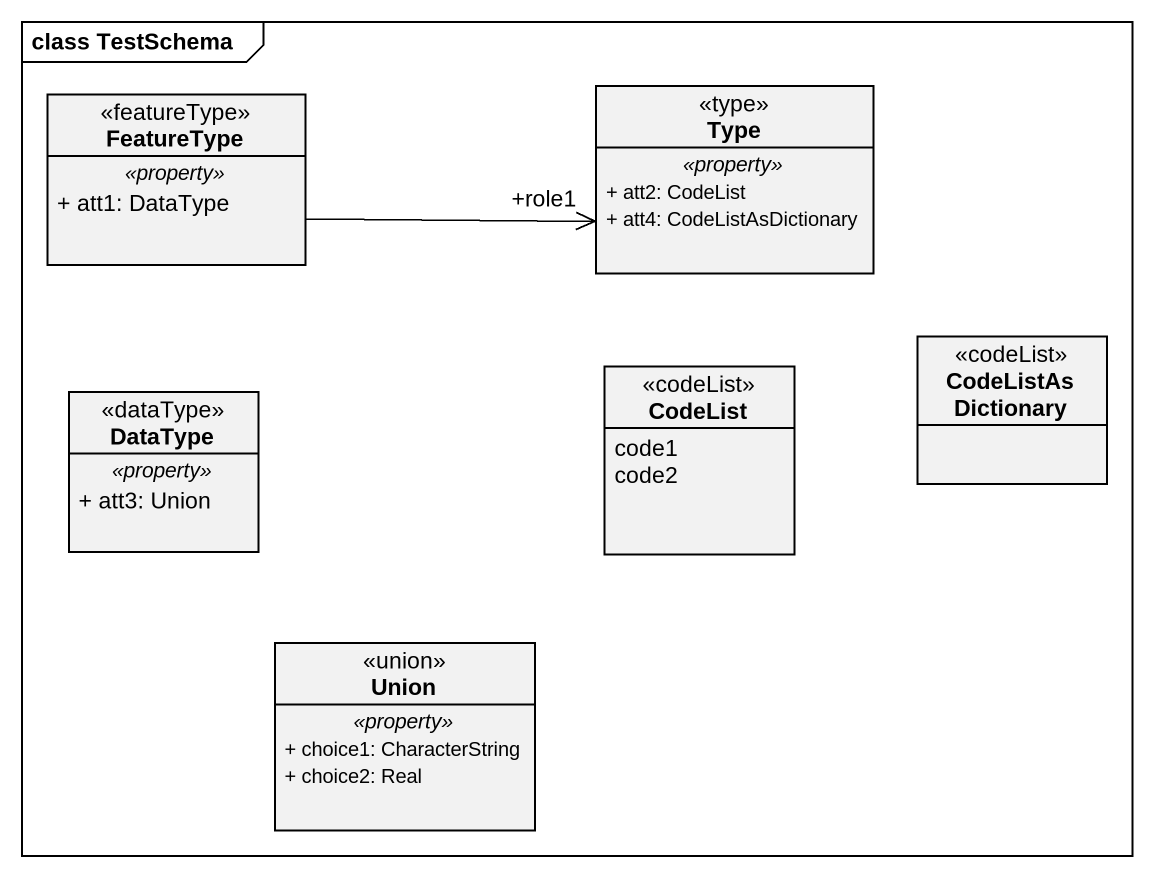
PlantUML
@startuml
mainframe class TestSchema
hide circle
hide empty members
skinparam classAttributeIconSize 0
class FeatureType <<featureType>> {
  .. <<property>> ..
  + att1: DataType
}
class Type <<type>> {
  .. <<property>> ..
  + att2: CodeList
  + att4: CodeListAsDictionary
}
class CodeListAsDictionary <<codeList>>
class DataType <<dataType>> {
  .. <<property>> ..
  + att3: Union
}
class CodeList <<codeList>> {
  code1
  code2
}
class Union <<union>> {
  .. <<property>> ..
  + choice1: CharacterString
  + choice2: Real
}
FeatureType -right-> "+role1" Type
@enduml
